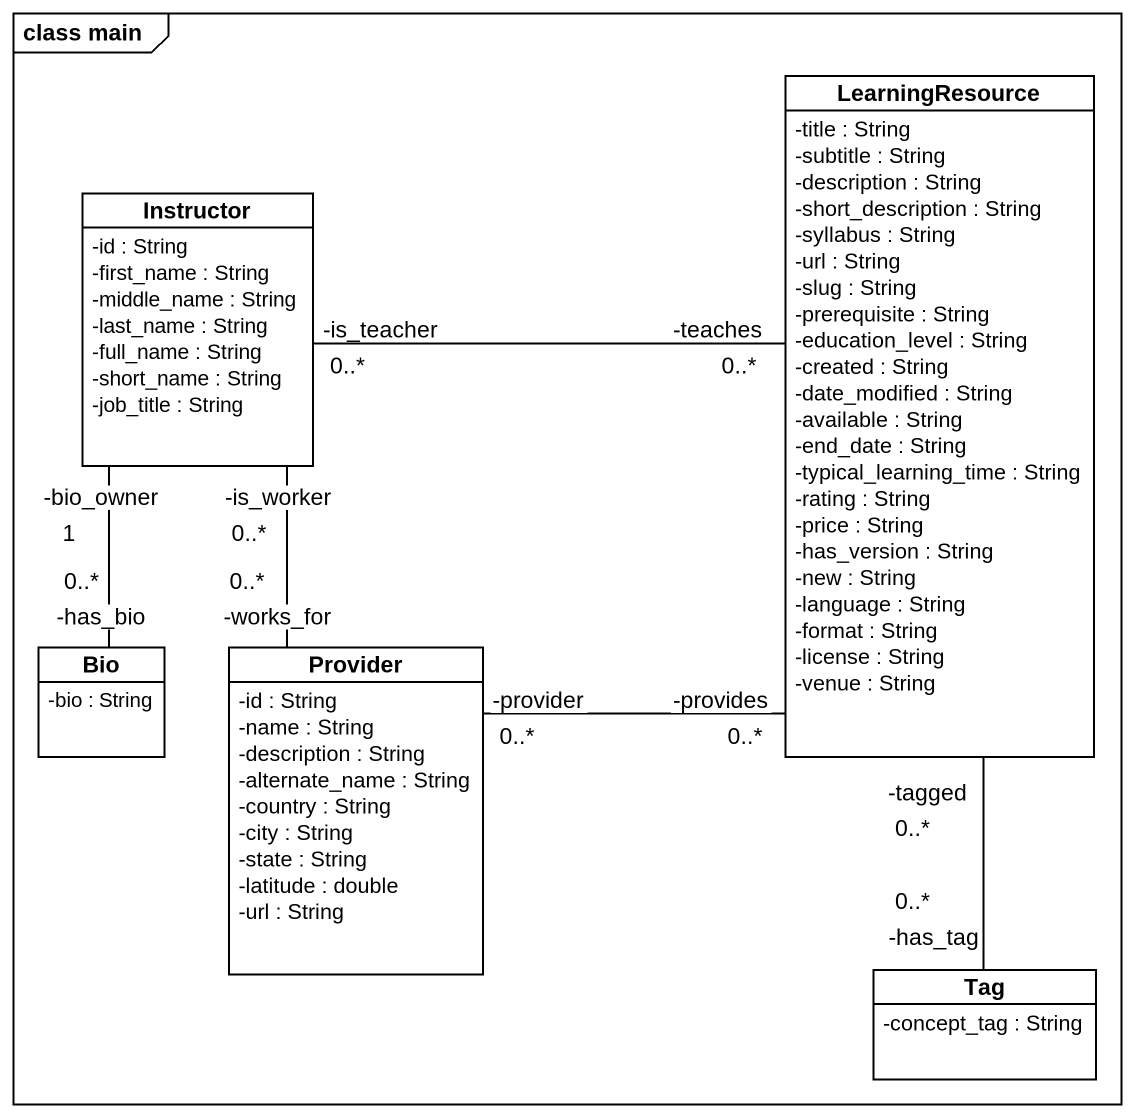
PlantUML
@startuml
mainframe class main
hide circle
hide empty members
skinparam classAttributeIconSize 0
class LearningResource {
  -title : String
  -subtitle : String
  -description : String
  -short_description : String
  -syllabus : String
  -url : String
  -slug : String
  -prerequisite : String
  -education_level : String
  -created : String
  -date_modified : String
  -available : String
  -end_date : String
  -typical_learning_time : String
  -rating : String
  -price : String
  -has_version : String
  -new : String
  -language : String
  -format : String
  -license : String
  -venue : String
}
class Instructor {
  -id : String
  -first_name : String
  -middle_name : String
  -last_name : String
  -full_name : String
  -short_name : String
  -job_title : String
}
class Bio {
  -bio : String
}
class Provider {
  -id : String
  -name : String
  -description : String
  -alternate_name : String
  -country : String
  -city : String
  -state : String
  -latitude : double
  -url : String
}
class Tag {
  -concept_tag : String
}
LearningResource "-provides\n0..*" -- "-provider\n0..*" Provider
Instructor "-is_teacher\n0..*" -right- "-teaches\n0..*" LearningResource
Instructor "-bio_owner\n1" -- "-has_bio\n0..*" Bio
Instructor "-is_worker\n0..*" -- "-works_for\n0..*" Provider
Tag "-has_tag\n0..*" -up- "-tagged\n0..*" LearningResource
@enduml
